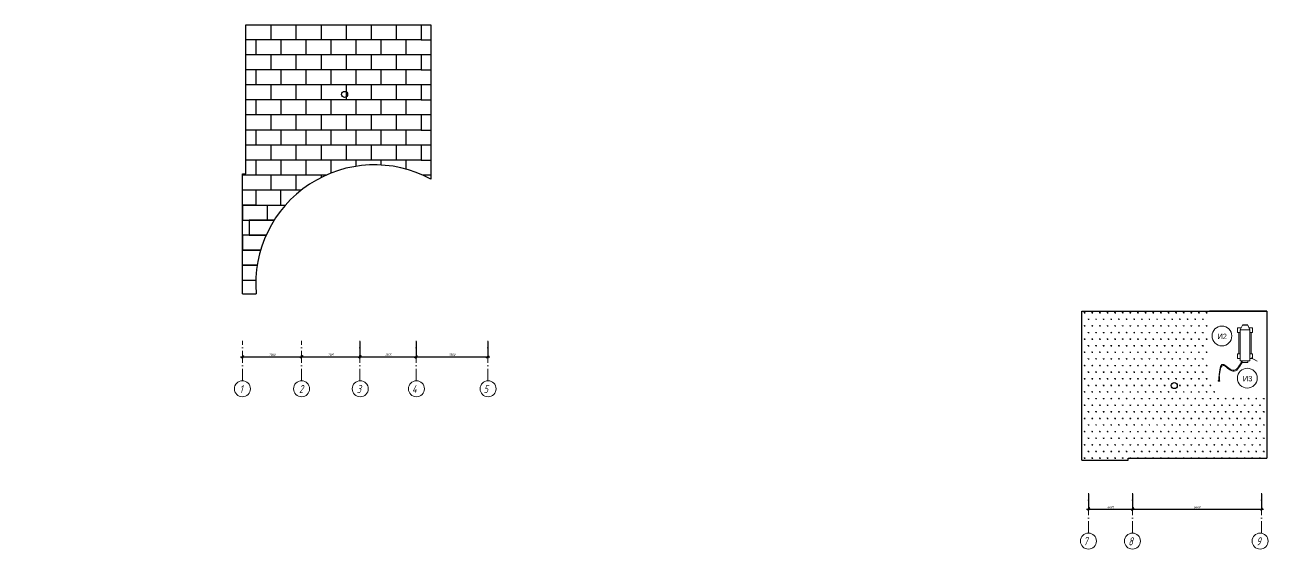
# Model space of a CAD drawing. Header units: millimetres. Extents: x 5763 to 12018931, y 39842 to 3600577.
# Drawn here: x 75475 to 199736, y 339335 to 391697 of the extents above; entities that cross this region are included whole.
import ezdxf

# ---------------------------------------------------------------- set-up
doc = ezdxf.new("R2010")
doc.units = ezdxf.units.MM
doc.linetypes.add('ACAD_ISO10W100', pattern=[18, 12, -3, 0, -3])
doc.linetypes.add('HIDDEN', pattern=[9.525, 6.35, -3.175])
doc.layers.add('@0.15', color=4, linetype='Continuous', lineweight=15)
for name, color, linetype in [('@Osi', 7, 'Continuous'), ('Архитектура', 7, 'Continuous'), ('Размеры', 7, 'Continuous')]:
    doc.layers.add(name, color=color, linetype=linetype)
doc.styles.add('PSTUDIO', font='pstudio.shx')
doc.styles.add('VSSP_ROMANS07', font='romans.shx', dxfattribs={"width": 0.7, "oblique": 15, "height": 250})
doc.dimstyles.new('VSSP-100', dxfattribs={"dimscale": 100, "dimtxt": 2.5, "dimasz": 2.5, "dimexe": 1.25, "dimexo": 0.625, "dimtad": 1, "dimdec": 0, "dimrnd": 0.001, "dimzin": 1, "dimtxsty": 'VSSP_ROMANS07', "dimblk": 'OBLIQUE', "dimcen": 2.5, "dimdle": 2, "dimaunit": 1, "dimadec": 3, "dimazin": 2, "dimtfac": 1, "dimtdec": 0, "dimtix": 1, "dimtmove": 2, "dimatfit": 3, "dimldrblk": 'OBLIQUE', "dimfxl": 1.25, "dimtolj": 1, "dimtzin": 0, "dimarcsym": 0})

# ---------------------------------------------------------------- blocks, each defined once
blk = doc.blocks.new('_OBLIQUE')
at = {"color": 0, "linetype": 'ByBlock'}
blk.add_line((-0.5, -0.5), (0.5, 0.5), dxfattribs=at)
blk = doc.blocks.new('*D147')
at = {"layer": 'Defpoints', "color": 0, "transparency": 16777216}
for p in [(181776, 344935), (186176, 344935), (186176, 343335)]:
    blk.add_point(p, dxfattribs=at)
at = {"layer": 'Архитектура', "color": 0, "lineweight": -2, "transparency": 16777216}
for p, q in [((181776, 344873), (181776, 343210)), ((186176, 344873), (186176, 343210)), ((181576, 343335), (186376, 343335))]:
    blk.add_line(p, q, dxfattribs=at)
at = {"layer": 'Архитектура', "color": 0, "lineweight": -2, "transparency": 16777216, "xscale": 250, "yscale": 250, "zscale": 250, "rotation": 180}
blk.add_blockref('_OBLIQUE', (181776, 343335), dxfattribs=at)
at = {"layer": 'Архитектура', "color": 0, "lineweight": -2, "transparency": 16777216, "xscale": 250, "yscale": 250, "zscale": 250}
blk.add_blockref('_OBLIQUE', (186176, 343335), dxfattribs=at)
at = {"layer": 'Архитектура', "color": 0, "lineweight": 20, "transparency": 16777216, "insert": (183976, 343523), "char_height": 250, "attachment_point": 5, "style": 'VSSP_ROMANS07'}
blk.add_mtext('\\A1;4400', dxfattribs=at)
blk = doc.blocks.new('*D148')
at = {"layer": 'Defpoints', "color": 0, "transparency": 16777216}
for p in [(186176, 344935), (199058, 344935), (199058, 343335)]:
    blk.add_point(p, dxfattribs=at)
at = {"layer": 'Архитектура', "color": 0, "lineweight": -2, "transparency": 16777216}
for p, q in [((186176, 344873), (186176, 343210)), ((199058, 344873), (199058, 343210)), ((185976, 343335), (199258, 343335))]:
    blk.add_line(p, q, dxfattribs=at)
at = {"layer": 'Архитектура', "color": 0, "lineweight": -2, "transparency": 16777216, "xscale": 250, "yscale": 250, "zscale": 250, "rotation": 180}
blk.add_blockref('_OBLIQUE', (186176, 343335), dxfattribs=at)
at = {"layer": 'Архитектура', "color": 0, "lineweight": -2, "transparency": 16777216, "xscale": 250, "yscale": 250, "zscale": 250}
blk.add_blockref('_OBLIQUE', (199058, 343335), dxfattribs=at)
at = {"layer": 'Архитектура', "color": 0, "lineweight": 20, "transparency": 16777216, "insert": (192617, 343523), "char_height": 250, "attachment_point": 5, "style": 'VSSP_ROMANS07'}
blk.add_mtext('\\A1;6440', dxfattribs=at)
blk = doc.blocks.new('*D149')
at = {"layer": 'Defpoints', "color": 0, "transparency": 16777216}
for p in [(97214, 358548), (103136, 358548), (103136, 358548)]:
    blk.add_point(p, dxfattribs=at)
at = {"layer": 'Архитектура', "color": 0, "lineweight": -2, "transparency": 16777216}
for p, q in [((97014, 358548), (103336, 358548)), ((97214, 358548), (97214, 358423)), ((103136, 358548), (103136, 358673))]:
    blk.add_line(p, q, dxfattribs=at)
at = {"layer": 'Архитектура', "color": 0, "lineweight": -2, "transparency": 16777216, "xscale": 250, "yscale": 250, "zscale": 250, "rotation": 180}
blk.add_blockref('_OBLIQUE', (97214, 358548), dxfattribs=at)
at = {"layer": 'Архитектура', "color": 0, "lineweight": -2, "transparency": 16777216, "xscale": 250, "yscale": 250, "zscale": 250}
blk.add_blockref('_OBLIQUE', (103136, 358548), dxfattribs=at)
at = {"layer": 'Архитектура', "color": 0, "lineweight": 20, "transparency": 16777216, "insert": (100175, 358736), "char_height": 250, "attachment_point": 5, "style": 'VSSP_ROMANS07'}
blk.add_mtext('\\A1;2960', dxfattribs=at)
blk = doc.blocks.new('*D150')
at = {"layer": 'Defpoints', "color": 0, "transparency": 16777216}
for p in [(103136, 358548), (108968, 358548), (108968, 358548)]:
    blk.add_point(p, dxfattribs=at)
at = {"layer": 'Архитектура', "color": 0, "lineweight": -2, "transparency": 16777216}
for p, q in [((102936, 358548), (109168, 358548)), ((103136, 358548), (103136, 358673)), ((108968, 358548), (108968, 358673))]:
    blk.add_line(p, q, dxfattribs=at)
at = {"layer": 'Архитектура', "color": 0, "lineweight": -2, "transparency": 16777216, "xscale": 250, "yscale": 250, "zscale": 250, "rotation": 180}
blk.add_blockref('_OBLIQUE', (103136, 358548), dxfattribs=at)
at = {"layer": 'Архитектура', "color": 0, "lineweight": -2, "transparency": 16777216, "xscale": 250, "yscale": 250, "zscale": 250}
blk.add_blockref('_OBLIQUE', (108968, 358548), dxfattribs=at)
at = {"layer": 'Архитектура', "color": 0, "lineweight": 20, "transparency": 16777216, "insert": (106052, 358736), "char_height": 250, "width": 61153.46, "attachment_point": 5, "style": 'VSSP_ROMANS07'}
blk.add_mtext('\\A1;2915', dxfattribs=at)
blk = doc.blocks.new('*D151')
at = {"layer": 'Defpoints', "color": 0, "transparency": 16777216}
for p in [(108968, 360148), (114576, 360148), (114576, 358548)]:
    blk.add_point(p, dxfattribs=at)
at = {"layer": 'Архитектура', "color": 0, "lineweight": -2, "transparency": 16777216}
for p, q in [((108968, 360086), (108968, 358423)), ((114576, 360086), (114576, 358423)), ((108768, 358548), (114776, 358548))]:
    blk.add_line(p, q, dxfattribs=at)
at = {"layer": 'Архитектура', "color": 0, "lineweight": -2, "transparency": 16777216, "xscale": 250, "yscale": 250, "zscale": 250, "rotation": 180}
blk.add_blockref('_OBLIQUE', (108968, 358548), dxfattribs=at)
at = {"layer": 'Архитектура', "color": 0, "lineweight": -2, "transparency": 16777216, "xscale": 250, "yscale": 250, "zscale": 250}
blk.add_blockref('_OBLIQUE', (114576, 358548), dxfattribs=at)
at = {"layer": 'Архитектура', "color": 0, "lineweight": 20, "transparency": 16777216, "insert": (111772, 358736), "char_height": 250, "attachment_point": 5, "style": 'VSSP_ROMANS07'}
blk.add_mtext('\\A1;2805', dxfattribs=at)
blk = doc.blocks.new('*D152')
at = {"layer": 'Defpoints', "color": 0, "transparency": 16777216}
for p in [(114576, 360148), (121734, 360148), (121734, 358548)]:
    blk.add_point(p, dxfattribs=at)
at = {"layer": 'Архитектура', "color": 0, "lineweight": -2, "transparency": 16777216}
for p, q in [((114576, 360086), (114576, 358423)), ((121734, 360086), (121734, 358423)), ((114376, 358548), (121934, 358548))]:
    blk.add_line(p, q, dxfattribs=at)
at = {"layer": 'Архитектура', "color": 0, "lineweight": -2, "transparency": 16777216, "xscale": 250, "yscale": 250, "zscale": 250, "rotation": 180}
blk.add_blockref('_OBLIQUE', (114576, 358548), dxfattribs=at)
at = {"layer": 'Архитектура', "color": 0, "lineweight": -2, "transparency": 16777216, "xscale": 250, "yscale": 250, "zscale": 250}
blk.add_blockref('_OBLIQUE', (121734, 358548), dxfattribs=at)
at = {"layer": 'Архитектура', "color": 0, "lineweight": 20, "transparency": 16777216, "insert": (118155, 358736), "char_height": 250, "attachment_point": 5, "style": 'VSSP_ROMANS07', "bg_fill": 3, "box_fill_scale": 1.1, "bg_fill_color": 256, "bg_fill_true_color": 13158600, "bg_fill_transparency": 0}
blk.add_mtext('\\A1;3580', dxfattribs=at)

msp = doc.modelspace()

# ---------------------------------------------------------------- hatches: boundary and pattern name
h = msp.add_hatch()
h.set_pattern_fill('SWAMP', color=256, scale=30)
h.paths.add_polyline_path([(193887.12981, 363094.35361), (181116.2552, 363094.35361), (181116.2552, 348234.35361), (185736.2552, 348234.35361), (185736.2552, 348434.35361), (199596.2552, 348434.35361), (199596.2552, 354487.09342), (194971.95801, 354487.09342), (193887.12981, 356259.02283)])
h.paths.add_polyline_path([(190656.2552, 355664.35361, -1), (190056.2552, 355664.35361, -1)], flags=16)

# ---------------------------------------------------------------- linework, layer by layer
at = {"ltscale": 100}
for p, q in [((97574.19961, 376816.95147), (97574.19961, 391696.95451)), ((97574.19961, 391696.95451), (116054.19961, 391696.95451)), ((116054.19961, 391696.95451), (116054.19961, 378696.95451)), ((97214.19961, 364845.21651), (97214.19961, 376816.95147)), ((97374.19961, 376816.95147), (97574.19961, 376816.95147)), ((181116.2552, 348234.35361), (181116.2552, 363094.35361)), ((181116.2552, 363094.35361), (199596.2552, 363094.35361)), ((199596.2552, 363094.35361), (199596.2552, 348434.35361)), ((185736.2552, 348434.35361), (199596.2552, 348434.35361))]:
    msp.add_line(p, q, dxfattribs=at)
for p, q in [((97574.19961, 391696.95451), (99074.19961, 391696.95451)), ((97574.19961, 391696.95451), (100074.19961, 391696.95451)), ((100074.19961, 391696.95451), (100074.19961, 390196.95451)), ((102574.19961, 391696.95451), (102574.19961, 390196.95451)), ((105074.19961, 391696.95451), (105074.19961, 390196.95451)), ((107574.19961, 391696.95451), (107574.19961, 390196.95451)), ((110074.19961, 391696.95451), (110074.19961, 390196.95451)), ((112574.19961, 391696.95451), (112574.19961, 390196.95451)), ((115074.19961, 391696.95451), (115074.19961, 390196.95451)), ((100074.19961, 390196.95451), (97574.19961, 390196.95451)), ((98554.19961, 390196.95451), (98554.19961, 388696.95451)), ((102574.19961, 390196.95451), (100074.19961, 390196.95451)), ((101054.19961, 390196.95451), (101054.19961, 388696.95451)), ((105074.19961, 390196.95451), (102574.19961, 390196.95451)), ((103554.19961, 390196.95451), (103554.19961, 388696.95451)), ((107574.19961, 390196.95451), (105074.19961, 390196.95451)), ((106054.19961, 390196.95451), (106054.19961, 388696.95451)), ((110074.19961, 390196.95451), (107574.19961, 390196.95451)), ((108554.19961, 390196.95451), (108554.19961, 388696.95451)), ((112574.19961, 390196.95451), (110074.19961, 390196.95451)), ((111054.19961, 390196.95451), (111054.19961, 388696.95451)), ((115074.19961, 390196.95451), (112574.19961, 390196.95451)), ((113554.19961, 390196.95451), (113554.19961, 388696.95451)), ((115074.19961, 390196.95451), (116054.19961, 390196.95451)), ((98554.19961, 388696.95451), (97574.19961, 388696.95451)), ((101054.19961, 388696.95451), (98554.19961, 388696.95451)), ((100074.19961, 388696.95451), (100074.19961, 387196.95451)), ((103554.19961, 388696.95451), (101054.19961, 388696.95451)), ((102574.19961, 388696.95451), (102574.19961, 387196.95451)), ((106054.19961, 388696.95451), (103554.19961, 388696.95451)), ((105074.19961, 388696.95451), (105074.19961, 387196.95451)), ((108554.19961, 388696.95451), (106054.19961, 388696.95451)), ((107574.19961, 388696.95451), (107574.19961, 387196.95451)), ((111054.19961, 388696.95451), (108554.19961, 388696.95451)), ((110074.19961, 388696.95451), (110074.19961, 387196.95451)), ((113554.19961, 388696.95451), (111054.19961, 388696.95451)), ((112574.19961, 388696.95451), (112574.19961, 387196.95451)), ((116054.19961, 388696.95451), (113554.19961, 388696.95451)), ((115074.19961, 388696.95451), (115074.19961, 387196.95451)), ((100074.19961, 387196.95451), (97574.19961, 387196.95451)), ((98554.19961, 387196.95451), (98554.19961, 385696.95451)), ((102574.19961, 387196.95451), (100074.19961, 387196.95451)), ((101054.19961, 387196.95451), (101054.19961, 385696.95451)), ((105074.19961, 387196.95451), (102574.19961, 387196.95451)), ((103554.19961, 387196.95451), (103554.19961, 385696.95451)), ((107574.19961, 387196.95451), (105074.19961, 387196.95451)), ((106054.19961, 387196.95451), (106054.19961, 385696.95451)), ((110074.19961, 387196.95451), (107574.19961, 387196.95451)), ((108554.19961, 387196.95451), (108554.19961, 385696.95451)), ((112574.19961, 387196.95451), (110074.19961, 387196.95451)), ((111054.19961, 387196.95451), (111054.19961, 385696.95451)), ((115074.19961, 387196.95451), (112574.19961, 387196.95451)), ((113554.19961, 387196.95451), (113554.19961, 385696.95451)), ((115074.19961, 387196.95451), (116054.19961, 387196.95451)), ((98554.19961, 385696.95451), (97574.19961, 385696.95451)), ((101054.19961, 385696.95451), (98554.19961, 385696.95451)), ((100074.19961, 385696.95451), (100074.19961, 384196.95451)), ((103554.19961, 385696.95451), (101054.19961, 385696.95451)), ((102574.19961, 385696.95451), (102574.19961, 384196.95451)), ((106054.19961, 385696.95451), (103554.19961, 385696.95451)), ((105074.19961, 385696.95451), (105074.19961, 384196.95451)), ((108554.19961, 385696.95451), (106054.19961, 385696.95451)), ((107574.19961, 385696.95451), (107574.19961, 384196.95451)), ((111054.19961, 385696.95451), (108554.19961, 385696.95451)), ((110074.19961, 385696.95451), (110074.19961, 384196.95451)), ((113554.19961, 385696.95451), (111054.19961, 385696.95451)), ((112574.19961, 385696.95451), (112574.19961, 384196.95451)), ((116054.19961, 385696.95451), (113554.19961, 385696.95451)), ((115074.19961, 385696.95451), (115074.19961, 384196.95451)), ((100074.19961, 384196.95451), (97574.19961, 384196.95451)), ((98554.19961, 384196.95451), (98554.19961, 382696.95451)), ((102574.19961, 384196.95451), (100074.19961, 384196.95451)), ((101054.19961, 384196.95451), (101054.19961, 382696.95451)), ((105074.19961, 384196.95451), (102574.19961, 384196.95451)), ((103554.19961, 384196.95451), (103554.19961, 382696.95451)), ((107574.19961, 384196.95451), (105074.19961, 384196.95451)), ((106054.19961, 384196.95451), (106054.19961, 382696.95451)), ((110074.19961, 384196.95451), (107574.19961, 384196.95451)), ((108554.19961, 384196.95451), (108554.19961, 382696.95451)), ((112574.19961, 384196.95451), (110074.19961, 384196.95451)), ((111054.19961, 384196.95451), (111054.19961, 382696.95451)), ((115074.19961, 384196.95451), (112574.19961, 384196.95451)), ((113554.19961, 384196.95451), (113554.19961, 382696.95451)), ((115074.19961, 384196.95451), (116054.19961, 384196.95451)), ((98554.19961, 382696.95451), (97574.19961, 382696.95451)), ((101054.19961, 382696.95451), (98554.19961, 382696.95451)), ((100074.19961, 382696.95451), (100074.19961, 381196.95451)), ((103554.19961, 382696.95451), (101054.19961, 382696.95451)), ((102574.19961, 382696.95451), (102574.19961, 381196.95451)), ((106054.19961, 382696.95451), (103554.19961, 382696.95451)), ((105074.19961, 382696.95451), (105074.19961, 381196.95451)), ((108554.19961, 382696.95451), (106054.19961, 382696.95451)), ((107574.19961, 382696.95451), (107574.19961, 381196.95451)), ((111054.19961, 382696.95451), (108554.19961, 382696.95451)), ((110074.19961, 382696.95451), (110074.19961, 381196.95451)), ((113554.19961, 382696.95451), (111054.19961, 382696.95451)), ((112574.19961, 382696.95451), (112574.19961, 381196.95451)), ((116054.19961, 382696.95451), (113554.19961, 382696.95451)), ((115074.19961, 382696.95451), (115074.19961, 381196.95451)), ((100074.19961, 381196.95451), (97574.19961, 381196.95451)), ((98554.19961, 381196.95451), (98554.19961, 379696.95451)), ((102574.19961, 381196.95451), (100074.19961, 381196.95451)), ((101054.19961, 381196.95451), (101054.19961, 379696.95451)), ((105074.19961, 381196.95451), (102574.19961, 381196.95451)), ((103554.19961, 381196.95451), (103554.19961, 379696.95451)), ((107574.19961, 381196.95451), (105074.19961, 381196.95451)), ((106054.19961, 381196.95451), (106054.19961, 379696.95451)), ((110074.19961, 381196.95451), (107574.19961, 381196.95451)), ((108554.19961, 381196.95451), (108554.19961, 379696.95451)), ((112574.19961, 381196.95451), (110074.19961, 381196.95451)), ((111054.19961, 381196.95451), (111054.19961, 379696.95451)), ((115074.19961, 381196.95451), (112574.19961, 381196.95451)), ((113554.19961, 381196.95451), (113554.19961, 379696.95451)), ((115074.19961, 381196.95451), (116054.19961, 381196.95451)), ((98554.19961, 379696.95451), (97574.19961, 379696.95451)), ((101054.19961, 379696.95451), (98554.19961, 379696.95451)), ((100074.19961, 379696.95451), (100074.19961, 378196.95451)), ((103554.19961, 379696.95451), (101054.19961, 379696.95451)), ((102574.19961, 379696.95451), (102574.19961, 378196.95451)), ((106054.19961, 379696.95451), (103554.19961, 379696.95451)), ((105074.19961, 379696.95451), (105074.19961, 378196.95451)), ((108554.19961, 379696.95451), (106054.19961, 379696.95451)), ((107574.19961, 379696.95451), (107574.19961, 378196.95451)), ((111054.19961, 379696.95451), (108554.19961, 379696.95451)), ((110074.19961, 379696.95451), (110074.19961, 378196.95451)), ((113554.19961, 379696.95451), (111054.19961, 379696.95451)), ((112574.19961, 379696.95451), (112574.19961, 378196.95451)), ((116054.19961, 379696.95451), (113554.19961, 379696.95451)), ((115074.19961, 379696.95451), (115074.19961, 378196.95451)), ((100074.19961, 378196.95451), (97574.19961, 378196.95451)), ((98554.19961, 378196.95451), (98554.19961, 376696.95451)), ((102574.19961, 378196.95451), (100074.19961, 378196.95451)), ((101054.19961, 378196.95451), (101054.19961, 376696.95451)), ((105074.19961, 378196.95451), (102574.19961, 378196.95451)), ((103554.19961, 378196.95451), (103554.19961, 376696.95451)), ((107574.19961, 378196.95451), (105074.19961, 378196.95451)), ((106054.19961, 378196.95451), (106054.19961, 376886.27523)), ((110074.19961, 378196.95451), (107574.19961, 378196.95451)), ((108554.19961, 378196.95451), (108554.19961, 377570.02053)), ((112574.19961, 378196.95451), (110074.19961, 378196.95451)), ((111054.19961, 378196.95451), (111054.19961, 377699.50134)), ((115074.19961, 378196.95451), (112574.19961, 378196.95451)), ((113554.19961, 378196.95451), (113554.19961, 377293.5587)), ((115074.19961, 378196.95451), (116054.19961, 378196.95451)), ((98554.19961, 376696.95451), (97214.19961, 376696.95451)), ((98554.19961, 376696.95451), (97574.19961, 376696.95451)), ((101054.19961, 376696.95451), (98554.19961, 376696.95451)), ((101054.19961, 376696.95451), (98554.19961, 376696.95451)), ((100074.19961, 376696.95451), (100074.19961, 375196.95451)), ((103554.19961, 376696.95451), (101054.19961, 376696.95451)), ((103554.19961, 376696.95451), (101054.19961, 376696.95451)), ((102574.19961, 376696.95451), (102574.19961, 375196.95451)), ((105602.76371, 376696.95451), (103554.19961, 376696.95451)), ((105602.76371, 376696.95451), (103554.19961, 376696.95451)), ((105074.19961, 376696.95451), (105074.19961, 376446.56807)), ((116054.19961, 376696.95451), (115225.63551, 376696.95451)), ((100074.19961, 375196.95451), (97214.19961, 375196.95451)), ((98554.19961, 375196.95451), (98554.19961, 373696.95451)), ((102574.19961, 375196.95451), (100074.19961, 375196.95451)), ((101054.19961, 373696.95451), (101054.19961, 375196.95451)), ((103105.30672, 375196.95451), (102574.19961, 375196.95451)), ((98554.19961, 373696.95451), (97214.19961, 373696.95451)), ((97214.19961, 373696.95451), (101515.32804, 373696.95451)), ((97214.19961, 373696.95451), (97214.19961, 372196.95451)), ((98554.19961, 373696.95451), (101054.19961, 373696.95451)), ((99714.19961, 372196.95451), (99714.19961, 373696.95451)), ((97214.19961, 372196.95451), (99714.19961, 372196.95451)), ((100391.23023, 372196.95451), (97891.23023, 372196.95451)), ((97891.23023, 372196.95451), (97891.23023, 370696.95451)), ((99714.19961, 372196.95451), (100391.23023, 372196.95451)), ((99586.92317, 370696.95451), (97214.19961, 370696.95451)), ((97214.19961, 370696.95451), (97214.19961, 369196.95451)), ((97891.23023, 370696.95451), (99586.92317, 370696.95451)), ((97214.19961, 369196.95451), (99034.39667, 369196.95451)), ((99034.39667, 369196.95451), (97214.19961, 369196.95451)), ((97214.19961, 367696.95451), (98697.97518, 367696.95451)), ((98697.97518, 367696.95451), (97214.19961, 367696.95451)), ((97214.19961, 366196.95451), (98559.24643, 366196.95451)), ((97214.19961, 364845.21651), (98597.6053, 364845.21651)), ((199596.2552, 363094.35361), (193887.12981, 363094.35361)), ((199596.2552, 363094.35361), (193887.12981, 363094.35361)), ((197691.36827, 361701.24099), (197165.82605, 361701.24099)), ((185736.2552, 348234.35361), (185736.2552, 348434.35361))]:
    msp.add_line(p, q)
at = {"linetype": 'HIDDEN', "ltscale": 100}
for q in [(97214.19961, 376816.95147), (97574.19961, 376816.95147)]:
    msp.add_line((97214.19961, 376816.95147), q, dxfattribs=at)
at = {"color": 0, "lineweight": 0}
for centre in [(195114.47737, 360624.33262), (197655.00137, 356408.90741)]:
    msp.add_circle(centre, 988.55781, dxfattribs=at)
at = {"ltscale": 100}
msp.add_arc((110414.19961, 365856.95454), 11859.82778, 61.6045100138, 184.893735515, dxfattribs=at)
at = {"layer": '@0.15', "color": 0, "ltscale": 0.1}
for p, q in [((197165.82605, 361701.24099), (196945.02605, 361221.62211)), ((197691.36827, 361701.24099), (197912.16827, 361221.62211)), ((196812.42103, 360966.70198), (196812.42103, 358832.11697)), ((197912.16827, 361221.62211), (196945.02605, 361221.62211)), ((198034.84957, 360966.70198), (198034.84957, 358832.11697)), ((197074.53901, 358143.38723), (197074.53901, 358014.85853)), ((194805.23649, 356204.9762), (194750.23553, 356160.28034)), ((194805.23649, 356204.9762), (194805.23649, 356572.40477)), ((194867.33543, 356572.40477), (194867.33543, 356204.9762)), ((194867.33543, 356204.9762), (194922.33639, 356160.28034))]:
    msp.add_line(p, q, dxfattribs=at)
for points in [[(196945.02605, 360966.70198), (196679.81601, 360966.70198), (196679.81601, 361432.1115), (197016.07289, 361432.1115)], [(197912.16827, 361221.62211), (197912.16827, 358143.38723), (196945.02605, 358143.38723), (196945.02605, 361221.62211)], [(197841.12143, 361432.1115), (198157.53087, 361432.1115), (198157.53087, 360966.70198), (197912.16827, 360966.70198)], [(196945.02605, 358366.70745), (196679.81601, 358366.70745), (196679.81601, 358832.11697), (196945.02605, 358832.11697)], [(197912.16827, 358832.11697), (198157.53087, 358832.11697), (198157.53087, 358366.70745), (197912.16827, 358366.70745)], [(194922.33639, 356160.28034), (194922.33639, 356115.58449), (194750.23553, 356115.58449), (194750.23553, 356160.28034)]]:
    msp.add_lwpolyline(points, dxfattribs=at)
msp.add_lwpolyline([(197720.08542, 358143.38723), (197720.08542, 357963.64944), (197124.25853, 357963.64944), (197124.25853, 358143.38723)], close=True, dxfattribs=at)
for points in [[(197074.53901, 358014.85853), (196204.88472, 357203.76687), (195209.5524, 357790.69822), (194836.28596, 356572.40477)], [(197124.25853, 357963.64944), (196222.64649, 357096.9846), (195227.31418, 357683.91595), (194836.28596, 356572.40477)]]:
    msp.add_spline(points, degree=3, dxfattribs=at)
at = {"layer": '@Osi', "color": 0, "lineweight": 0}
msp.add_line((198034.84957, 358451.60784), (198654.37363, 358101.04312), dxfattribs=at)
at = {"layer": 'Архитектура', "color": 7, "linetype": 'ACAD_ISO10W100', "lineweight": 20, "ltscale": 100}
for p, q in [((97214.19961, 356148.0938), (97214.19961, 360148.09359)), ((103136.01041, 356148.0938), (103136.01041, 360148.09359)), ((108967.61326, 356148.0938), (108967.61326, 360148.09359)), ((114576.20282, 356148.0938), (114576.20282, 360148.09359)), ((181776.24877, 340935.30698), (181776.24877, 344935.30677)), ((186176.24877, 340935.30698), (186176.24877, 344935.30677)), ((199058.2552, 340935.30698), (199058.2552, 344935.30677))]:
    msp.add_line(p, q, dxfattribs=at)
at = {"layer": 'Архитектура', "color": 7, "lineweight": 20}
for centre in [(97214.19961, 355348.0938), (97214.19961, 355348.0938), (103136.01041, 355348.0938), (103136.01041, 355348.0938), (109000.61259, 355348.0938), (114613.27621, 355348.0938), (121771.27621, 355348.0938), (181776.24877, 340135.30698), (181776.24877, 340135.30698), (186176.24877, 340135.30698), (186176.24877, 340135.30698), (198936.25199, 340135.30698), (198936.25199, 340135.30698)]:
    msp.add_circle(centre, 800, dxfattribs=at)
at = {"layer": 'Размеры', "ltscale": 100}
for p, q in [((116054.19961, 378696.95451), (116054.19961, 376289.8791)), ((181116.2552, 348234.35361), (185736.2552, 348234.35361))]:
    msp.add_line(p, q, dxfattribs=at)
for centre in [(107437.27085, 384758.64682), (190356.2552, 355664.35361)]:
    msp.add_circle(centre, 300, dxfattribs=at)

# ---------------------------------------------------------------- texts
at = {"color": 0, "lineweight": 0, "char_height": 540, "width": 31724.8938561, "attachment_point": 1, "style": 'PSTUDIO'}
for s, insert in [('И2', (194669.03607, 360848.74406)), ('И3', (197209.56008, 356633.31885))]:
    msp.add_mtext(s, dxfattribs=dict(at, insert=insert))
at = {"layer": 'Архитектура', "color": 7, "lineweight": 20, "style": 'VSSP_ROMANS07', "oblique": 15, "width": 0.7}
for s, p in [('1', (96939.03674, 354928.17937)), ('2', (102880.49141, 354928.17937)), ('3', (108656.69225, 354928.17937)), ('4', (114172.15364, 354928.17937)), ('5', (121330.15364, 354928.17937)), ('7', (181278.89232, 339715.39255)), ('8', (185770.08539, 339715.39255)), ('9', (198558.91909, 339715.39255))]:
    msp.add_text(s, height=800, dxfattribs=at).set_placement(p)

# ---------------------------------------------------------------- dimensions: what is measured, and where the dimension line sits
at = {"layer": 'Архитектура', "color": 7, "lineweight": 20}
for base, p1, p2, text, override, picture, middle in [((114576.20282, 358548.0938), (108967.61326, 360148.09359), (114576.20282, 360148.09359), '2805', {"dimfxl": 100}, '*D151', (111771.90804, 358735.5938)), ((108967.61326, 358548.0938), (103136.01041, 358548.0938), (108967.61326, 358548.0938), '2915', {"dimfxlon": 1}, '*D150', (106051.81184, 358735.5938)), ((103136.01041, 358548.0938), (97214.19961, 358548.0938), (103136.01041, 358548.0938), '2960', {"dimfxlon": 1}, '*D149', (100175.10501, 358735.5938)), ((199058.2552, 343335.30698), (186176.24877, 344935.30677), (199058.2552, 344935.30677), '6440', {"dimfxl": 100}, '*D148', (192617.25199, 343522.80698))]:
    dim = msp.add_linear_dim(base=base, p1=p1, p2=p2, text=text, dimstyle='VSSP-100', override=override, dxfattribs=at)
    dim.commit()
    dim.dimension.update_dxf_attribs({"geometry": picture, "text_midpoint": middle})
dim = msp.add_linear_dim(base=(186176.24877, 343335.30698), p1=(181776.24877, 344935.30677), p2=(186176.24877, 344935.30677), dimstyle='VSSP-100', override={"dimadec": 3, "dimfxl": 100}, dxfattribs=at)
dim.commit()
dim.dimension.update_dxf_attribs({"geometry": '*D147', "text_midpoint": (183976.24877, 343522.80698)})

# ---------------------------------------------------------------- next in the draw order: dimensions: what is measured, and where the dimension line sits
dim = msp.add_linear_dim(base=(121734.20282, 358548.0938), p1=(114576.20282, 360148.09359), p2=(121734.20282, 360148.09359), text='3580', dimstyle='VSSP-100', override={"dimtfill": 1, "dimtfillclr": 256}, dxfattribs=at)
dim.commit()
dim.dimension.update_dxf_attribs({"geometry": '*D152', "text_midpoint": (118155.20282, 358735.5938)})

# ---------------------------------------------------------------- next in the draw order: linework, layer by layer
at = {"layer": 'Архитектура', "color": 7, "linetype": 'ACAD_ISO10W100', "lineweight": 20, "ltscale": 100}
msp.add_line((121734.20282, 356148.0938), (121734.20282, 360148.09359), dxfattribs=at)

doc.saveas('drawing.dxf')
